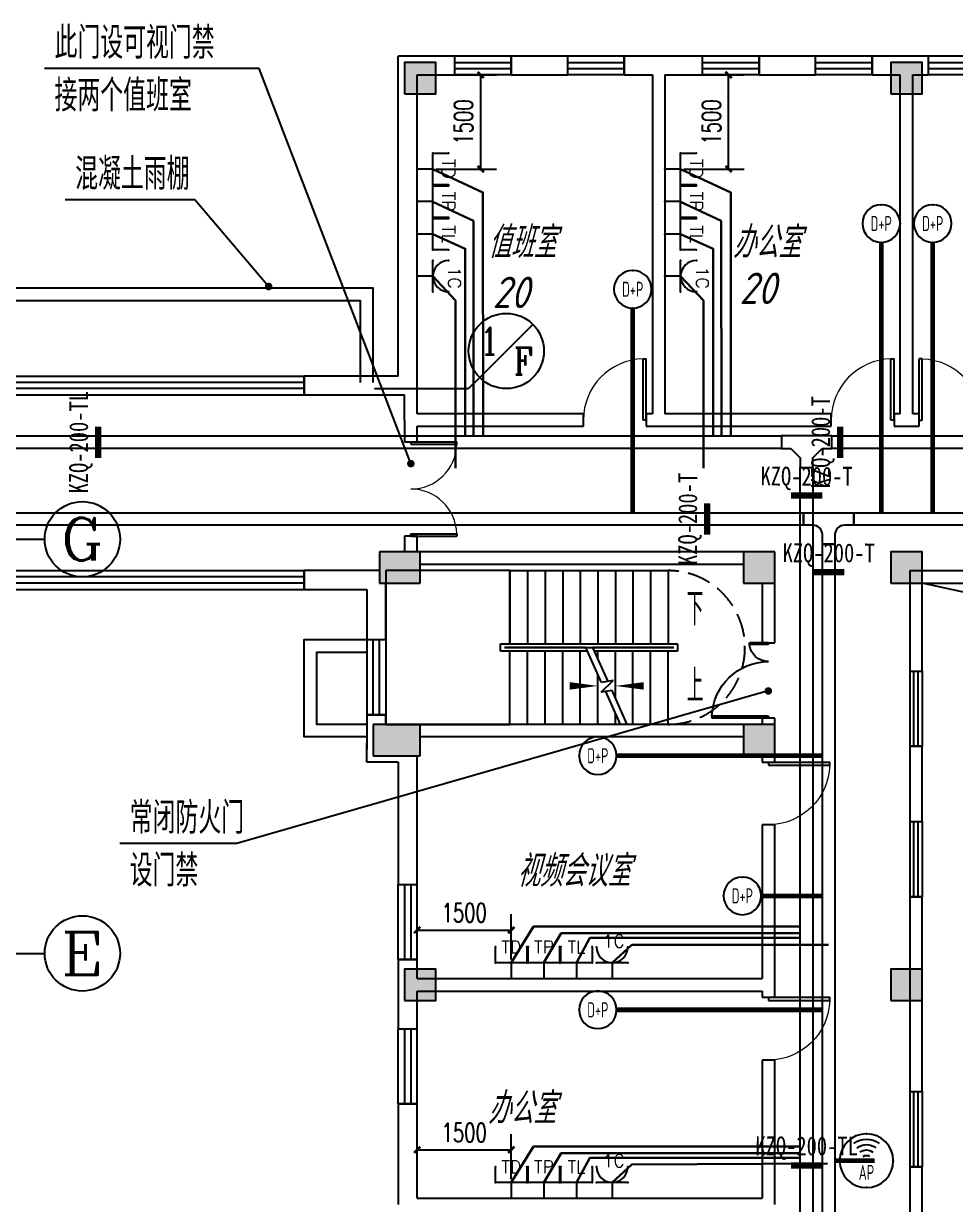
# Model space of a CAD drawing. Extents: x 1398449 to 2142961, y 256969 to 1032940.
# Drawn here: x 1628720 to 1643569, y 712369 to 731186 of the extents above; entities that cross this region are included whole.
import ezdxf
from ezdxf.enums import TextEntityAlignment as Align

# ---------------------------------------------------------------- set-up
doc = ezdxf.new("R2010")
doc.units = 0
doc.header["$LTSCALE"] = 1500
doc.header["$PDSIZE"] = 50
doc.linetypes.add('DASH', pattern=[0.35, 0.25, -0.1])
for name, color, linetype in [('1-建筑底图', 8, 'Continuous'), ('AXIS_TEXT', 7, 'Continuous'), ('CABLETRAY_PDS', 6, 'Continuous'), ('EQUIP-通讯', 3, 'Continuous'), ('TEL_DIM', 3, 'Continuous'), ('UPS电源插座', 1, 'Continuous'), ('WIRE-综合布线', 5, 'Continuous'), ('光纤点位', 3, 'Continuous'), ('内网桥架', 1, 'Continuous'), ('抗震支吊架', 2, 'Continuous'), ('红机电话', 3, 'Continuous'), ('蓝机电话', 3, 'Continuous')]:
    doc.layers.add(name, color=color, linetype=linetype)
doc.layers.add('UPS线路', color=5, linetype='Continuous', lineweight=30)
doc.layers.add('内网线路', color=1, linetype='Continuous', lineweight=30)
doc.styles.add('_TCH_AXIS', font='COMPLEX', dxfattribs={"bigfont": 'GBCBIG'})
doc.styles.add('_TCH_DIM', font='SIMPLEX', dxfattribs={"bigfont": 'GBCBIG'})
doc.styles.add('_TCH_DIM_T3', font='SIMPLEX', dxfattribs={"width": 0.705882, "bigfont": 'GBCBIG'})
doc.styles.add('_TEL_ATTDEF', font='GBENOR', dxfattribs={"width": 0.8, "height": 3, "bigfont": 'GBCBIG'})
doc.styles.add('_TEL_DIM', font='SIMPLEX', dxfattribs={"width": 0.8, "height": 3.5, "bigfont": 'HZTXT'})
doc.styles.add('A_DIM', font='simplex.shx', dxfattribs={"width": 0.7, "bigfont": 'gbcbig.shx'})
doc.styles.add('COMPLEX', font='COMPLEX')
doc.styles.add('kzcad', font='', dxfattribs={"width": 0.8})
doc.styles.get("Standard").update_dxf_attribs({"font": 'gbeitc.shx', "bigfont": 'gbcbig.shx'})
doc.styles.get('kzcad').set_extended_font_data('SimSun')
doc.linetypes.add('JIEDI', pattern='A,1.25,-0.25,0.25,-0.25,0.625,["/",Standard,S=0.6,R=0,X=0,Y=-0.3],0.625,-0.25,0.25,-0.25', length=4)
doc.dimstyles.new('_TCH_ARCH&&100', dxfattribs={"dimtxt": 297.5, "dimasz": 100, "dimexe": 250, "dimexo": 300, "dimgap": 126.25, "dimtad": 1, "dimdec": 0, "dimzin": 0, "dimdsep": 46, "dimtxsty": '_TCH_DIM_T3', "dimblk": 'ARCHTICK', "dimcen": 0.09, "dimclrt": 7, "dimazin": 2, "dimtfac": 1, "dimtdec": 0, "dimtix": 1, "dimtmove": 2, "dimatfit": 3, "dimfxl": 1, "dimtolj": 1, "dimtzin": 0, "dimarcsym": 0})

# ---------------------------------------------------------------- blocks, each defined once
blk = doc.blocks.new('$TCHSYS$WIN2D')
for p, q in [((-0.5, 0.5), (0.5, 0.5)), ((-0.5, 0.5), (-0.5, -0.5)), ((0.5, 0.5), (0.5, -0.5)), ((0.5, 0.1667), (-0.5, 0.1667)), ((0.5, -0.1667), (-0.5, -0.1667)), ((-0.5, -0.5), (0.5, -0.5))]:
    blk.add_line(p, q)
blk = doc.blocks.new('$DorLib2D$00000225')
at = {"color": 0}
for p, q in [((0.475, -0.001), (0.475, 0.752)), ((0.475, 0.752), (0.5, 0.752)), ((0.5, -0.001), (0.5, 0.752)), ((-0.5, 0), (-0.5, 0.252)), ((-0.475, 0.252), (-0.5, 0.252)), ((-0.475, 0), (-0.475, 0.252)), ((-0.475, 0), (-0.5, 0)), ((0.475, -0.001), (0.5, -0.001))]:
    blk.add_line(p, q, dxfattribs=at)
for centre, radius, start, end in [((0.505, -0.002), 0.755, 92.2493, 179.7238), ((-0.501, 0.003), 0.251, 359.7899, 84.0974)]:
    blk.add_arc(centre, radius, start, end, dxfattribs=at)
blk = doc.blocks.new('_AXISO')
blk.add_circle((0, 0), 0.5)
at = {"layer": 'AXIS_TEXT', "style": 'COMPLEX', "width": 1.041667}
blk.add_attdef('A', text='', height=0.56, dxfattribs=at).set_placement((-0.25, -0.28), (0.25, -0.28), align=Align.FIT)
blk = doc.blocks.new('$DorLib2D$00000001')
for p, q in [((0.45, 0.975), (0.5, 0.975)), ((0.45, 0), (0.45, 0.975)), ((0.5, 0), (0.5, 0.975)), ((0.5, 0), (0.45, 0))]:
    blk.add_line(p, q)
at = {"lineweight": 13}
blk.add_arc((0.475, 0), 0.975, 91.4693, 180, dxfattribs=at)
blk = doc.blocks.new('$DorLib2D$00000002')
for p, q in [((-0.5, 0), (-0.5, 0.4875)), ((-0.475, 0.4875), (-0.5, 0.4875)), ((-0.475, 0), (-0.475, 0.4875)), ((0.475, 0), (0.475, 0.4875)), ((0.475, 0.4875), (0.5, 0.4875)), ((0.5, 0), (0.5, 0.4875)), ((-0.5, 0), (-0.475, 0)), ((0.5, 0), (0.475, 0))]:
    blk.add_line(p, q)
at = {"lineweight": 13}
for centre, start, end in [((-0.4875, 0), 0, 88.53072), ((0.4875, 0), 91.46928, 180)]:
    blk.add_arc(centre, 0.4875, start, end, dxfattribs=at)
blk = doc.blocks.new('1-二层建筑底图')
at = {"layer": '1-建筑底图'}
h = blk.add_hatch(color=256, dxfattribs=at)
h.dxf.hatch_style = 1
h.paths.add_polyline_path([(1634791, 730069.3), (1635291, 730069.3), (1635291, 730569.3), (1634791, 730569.3)])
h = blk.add_hatch(color=256, dxfattribs=at)
h.dxf.hatch_style = 1
h.paths.add_polyline_path([(1642540.9, 730069.3), (1643040.9, 730069.3), (1643040.9, 730569.3), (1642540.9, 730569.3)])
for points in [[(1635041, 722269.3), (1635041, 722769.3), (1634391, 722769.3), (1634391, 722269.3)], [(1640691, 722269.3), (1640691, 722769.3), (1640191, 722769.3), (1640191, 722269.3)], [(1635041, 719519.3), (1635041, 720019.3), (1634291, 720019.3), (1634291, 719519.3)], [(1640691, 719519.3), (1640691, 720019.3), (1640191, 720019.3), (1640191, 719519.3)]]:
    blk.add_hatch(color=256, dxfattribs=at).paths.add_polyline_path(points)
h = blk.add_hatch(color=256, dxfattribs=at)
h.dxf.hatch_style = 1
h.paths.add_polyline_path([(1642540.9, 722269.3), (1643040.9, 722269.3), (1643040.9, 722769.3), (1642540.9, 722769.3)])
h = blk.add_hatch(color=256, dxfattribs=at)
h.dxf.hatch_style = 1
h.paths.add_polyline_path([(1634791, 715619.3), (1635291, 715619.3), (1635291, 716119.3), (1634791, 716119.3)])
h = blk.add_hatch(color=256, dxfattribs=at)
h.dxf.hatch_style = 1
h.paths.add_polyline_path([(1642540.9, 715619.3), (1643040.9, 715619.3), (1643040.9, 716119.3), (1642540.9, 716119.3)])
for p, q in [((1634691, 725569.3), (1634691, 730669.3)), ((1635591, 730669.3), (1634691, 730669.3)), ((1635591, 730369.3), (1635591, 730669.3)), ((1637391, 730669.3), (1636491, 730669.3)), ((1636491, 730669.3), (1636491, 730369.3)), ((1637391, 730369.3), (1637391, 730669.3)), ((1638841, 730669.3), (1638291, 730669.3)), ((1638291, 730669.3), (1638291, 730369.3)), ((1639541, 730669.3), (1638841, 730669.3)), ((1639541, 730369.3), (1639541, 730669.3)), ((1641341, 730669.3), (1640441, 730669.3)), ((1640441, 730669.3), (1640441, 730369.3)), ((1641341, 730369.3), (1641341, 730669.3)), ((1642791, 730669.3), (1642241, 730669.3)), ((1642241, 730669.3), (1642241, 730369.3)), ((1643141, 730669.3), (1642791, 730669.3)), ((1643141, 730369.3), (1643141, 730669.3)), ((1632471.3, 730469.3), (1629054.9, 730469.3)), ((1634891, 724174.8), (1632471.3, 730469.3)), ((1634991, 725469.3), (1634991, 730369.3)), ((1634991, 730369.3), (1635591, 730369.3)), ((1636491, 730369.3), (1637391, 730369.3)), ((1638291, 730369.3), (1638741, 730369.3)), ((1638741, 730369.3), (1638741, 724969.3)), ((1638941, 730369.3), (1639541, 730369.3)), ((1638941, 730369.3), (1638941, 724969.3)), ((1640441, 730369.3), (1641341, 730369.3)), ((1642241, 730369.3), (1642691, 730369.3)), ((1642691, 724969.3), (1642691, 730369.3)), ((1642891, 730369.3), (1643141, 730369.3)), ((1642891, 724969.3), (1642891, 730369.3)), ((1631448.2, 728380.3), (1629383.7, 728380.3)), ((1632624.8, 726996.4), (1631448.2, 728380.3)), ((1635988, 725545.1), (1636836.5, 726393.6)), ((1634691, 725569.3), (1633191, 725569.3)), ((1633191, 725569.3), (1633191, 725269.3)), ((1634991, 724969.3), (1634991, 725469.3)), ((1635988, 725545.1), (1635812.2, 725369.3)), ((1633191, 725269.3), (1634791, 725269.3)), ((1634312.2, 725369.3), (1635812.2, 725369.3)), ((1634791, 724869.3), (1634791, 725269.3)), ((1634791, 724869.3), (1634791, 724519.3)), ((1637641, 724969.3), (1634991, 724969.3)), ((1637641, 724769.3), (1637641, 724969.3)), ((1638741, 724969.3), (1638641, 724969.3)), ((1638641, 724969.3), (1638641, 724769.3)), ((1641591, 724969.3), (1638941, 724969.3)), ((1641591, 724769.3), (1641591, 724969.3)), ((1642691, 724969.3), (1642591, 724969.3)), ((1642591, 724969.3), (1642591, 724769.3)), ((1642991, 724969.3), (1642891, 724969.3)), ((1642991, 724769.3), (1642991, 724969.3)), ((1634991, 724769.3), (1637641, 724769.3)), ((1634991, 724519.3), (1634991, 724769.3)), ((1638641, 724769.3), (1638841, 724769.3)), ((1638841, 724769.3), (1641591, 724769.3)), ((1642591, 724769.3), (1642791, 724769.3)), ((1642791, 724769.3), (1642991, 724769.3)), ((1634791, 724519.3), (1634991, 724519.3)), ((1627555.9, 722969.3), (1629055.9, 722969.3)), ((1634991, 723019.3), (1634791, 723019.3)), ((1634791, 723019.3), (1634791, 722769.3)), ((1634991, 722769.3), (1634991, 723019.3)), ((1635041, 722769.3), (1634391, 722769.3)), ((1634391, 722769.3), (1634391, 722269.3)), ((1635041, 722269.3), (1635041, 722769.3)), ((1640191, 722769.3), (1635041, 722769.3)), ((1640691, 722769.3), (1640191, 722769.3)), ((1640191, 722769.3), (1640191, 722269.3)), ((1640691, 722269.3), (1640691, 722769.3)), ((1634391, 722469.3), (1633191, 722469.3)), ((1633191, 722469.3), (1633191, 722169.3)), ((1636471, 722469.3), (1634491, 722469.3)), ((1634491, 722469.3), (1634491, 720019.3)), ((1640191, 722569.3), (1635041, 722569.3)), ((1636471, 722469.3), (1638991, 722469.3)), ((1636471, 722469.3), (1636471, 721304.3)), ((1636471, 721304.3), (1636471, 722469.3)), ((1636751, 722469.3), (1636751, 721304.3)), ((1637031, 722469.3), (1637031, 721304.3)), ((1637311, 722469.3), (1637311, 721304.3)), ((1637591, 722469.3), (1637591, 721304.3)), ((1637871, 722469.3), (1637871, 721304.3)), ((1638151, 722469.3), (1638151, 721304.3)), ((1638431, 722469.3), (1638431, 721304.3)), ((1638711, 722469.3), (1638711, 721304.3)), ((1638991, 722469.3), (1638991, 721304.3)), ((1642840.9, 722469.3), (1642840.9, 720869.3)), ((1642840.9, 722469.3), (1650041, 722469.3)), ((1634391, 722269.3), (1635041, 722269.3)), ((1634491, 721369.3), (1634491, 722269.3)), ((1640191, 722269.3), (1640691, 722269.3)), ((1640491, 722269.3), (1640491, 721319.3)), ((1640691, 721319.3), (1640691, 722269.3)), ((1643040.9, 720869.3), (1643040.9, 722269.3)), ((1643040.9, 722269.3), (1649841, 722269.3)), ((1633191, 722169.3), (1634191, 722169.3)), ((1634191, 722169.3), (1634191, 721369.3)), ((1634191, 721369.3), (1634491, 721369.3)), ((1636321, 721184.3), (1636321, 721304.3)), ((1636321, 721304.3), (1639141, 721304.3)), ((1639141, 721304.3), (1639141, 721184.3)), ((1640491, 721319.3), (1640691, 721319.3)), ((1637708.6, 721184.3), (1636321, 721184.3)), ((1637681.8, 721244.3), (1636381, 721244.3)), ((1636381, 721244.3), (1636381, 721244.3)), ((1636381, 721244.3), (1637681.8, 721244.3)), ((1637681.8, 721244.3), (1636471, 721244.3)), ((1636471, 721244.3), (1638991, 721244.3)), ((1636471, 720019.3), (1636471, 721184.3)), ((1636471, 720019.3), (1636471, 721184.3)), ((1636751, 720019.3), (1636751, 721184.3)), ((1637031, 720019.3), (1637031, 721184.3)), ((1637311, 720019.3), (1637311, 721184.3)), ((1637591, 720019.3), (1637591, 721184.3)), ((1637931.3, 720687.4), (1637681.8, 721244.3)), ((1638991, 721244.3), (1637791.3, 721244.3)), ((1638033.5, 720703.8), (1637791.3, 721244.3)), ((1639081, 721244.3), (1637791.3, 721244.3)), ((1637791.3, 721244.3), (1639081, 721244.3)), ((1639141, 721184.3), (1637818.2, 721184.3)), ((1637871, 721066.6), (1637871, 721184.3)), ((1638151, 720441.6), (1638151, 721184.3)), ((1638431, 720019.3), (1638431, 721184.3)), ((1638711, 720019.3), (1638711, 721184.3)), ((1638991, 721244.3), (1638991, 721244.3)), ((1638991, 720019.3), (1638991, 721184.3)), ((1639081, 721244.3), (1639081, 721244.3)), ((1637871, 720019.3), (1637871, 720822)), ((1637922.6, 720529.7), (1638115.7, 720717)), ((1638115.7, 720717), (1637931.3, 720687.4)), ((1642840.9, 720869.3), (1643040.9, 720869.3)), ((1640587.9, 720551.8), (1632118.2, 718118.2)), ((1638098.8, 720558.1), (1637922.6, 720529.7)), ((1638230.6, 720019.3), (1637996.6, 720541.6)), ((1638340.2, 720019.3), (1638098.8, 720558.1)), ((1634491, 720169.3), (1634191, 720169.3)), ((1634191, 720169.3), (1634191, 719619.3)), ((1634491, 720019.3), (1634491, 720169.3)), ((1638151, 720019.3), (1638151, 720197.1)), ((1635041, 720019.3), (1634291, 720019.3)), ((1634291, 720019.3), (1634291, 719519.3)), ((1634491, 720019.3), (1636471, 720019.3)), ((1635041, 719519.3), (1635041, 720019.3)), ((1640191, 720019.3), (1635041, 720019.3)), ((1638230.6, 720019.3), (1636471, 720019.3)), ((1638991, 720019.3), (1638340.2, 720019.3)), ((1640691, 720019.3), (1640191, 720019.3)), ((1640191, 720019.3), (1640191, 719519.3)), ((1640691, 720119.3), (1640491, 720119.3)), ((1640491, 720119.3), (1640491, 720019.3)), ((1640691, 720019.3), (1640691, 720119.3)), ((1640691, 719519.3), (1640691, 720019.3)), ((1640191, 719819.3), (1635041, 719819.3)), ((1634191, 719719.3), (1634191, 719719.3)), ((1634191, 719419.3), (1634191, 719719.3)), ((1643040.9, 719669.3), (1642840.9, 719669.3)), ((1642840.9, 719669.3), (1642840.9, 718469.3)), ((1643040.9, 718469.3), (1643040.9, 719669.3)), ((1634691, 719419.3), (1634191, 719419.3)), ((1634291, 719519.3), (1635041, 719519.3)), ((1634691, 719419.3), (1634691, 717469.3)), ((1634991, 717469.3), (1634991, 719519.3)), ((1640191, 719519.3), (1640691, 719519.3)), ((1640491, 719519.3), (1640491, 719419.3)), ((1640491, 719419.3), (1640691, 719419.3)), ((1640691, 719419.3), (1640691, 719519.3)), ((1642840.9, 718469.3), (1643040.9, 718469.3)), ((1640691, 718419.3), (1640491, 718419.3)), ((1640491, 718419.3), (1640491, 715969.3)), ((1640691, 715869.3), (1640691, 718419.3)), ((1632118.2, 718118.2), (1630252.8, 718118.2)), ((1634691, 717469.3), (1634991, 717469.3)), ((1643040.9, 717269.3), (1642840.9, 717269.3)), ((1642840.9, 717269.3), (1642840.9, 714169.3)), ((1643040.9, 714169.3), (1643040.9, 717269.3)), ((1627555.9, 716369.3), (1629055.9, 716369.3)), ((1634991, 716269.3), (1634691, 716269.3)), ((1634691, 716269.3), (1634691, 715869.3)), ((1634991, 715969.3), (1634991, 716269.3)), ((1634691, 715869.3), (1634691, 715169.3)), ((1634991, 715969.3), (1640491, 715969.3)), ((1640691, 715669.3), (1640691, 715869.3)), ((1634991, 715769.3), (1640491, 715769.3)), ((1634991, 715169.3), (1634991, 715769.3)), ((1640491, 715769.3), (1640491, 715669.3)), ((1640491, 715669.3), (1640691, 715669.3)), ((1634691, 715169.3), (1634991, 715169.3)), ((1640691, 714669.3), (1640491, 714669.3)), ((1640491, 714669.3), (1640491, 712469.3)), ((1640691, 712369.3), (1640691, 714669.3)), ((1642840.9, 714169.3), (1643040.9, 714169.3)), ((1634991, 713969.3), (1634691, 713969.3)), ((1634691, 713969.3), (1634691, 712369.3)), ((1634991, 712469.3), (1634991, 713969.3)), ((1643040.9, 712969.3), (1642840.9, 712969.3)), ((1642840.9, 712969.3), (1642840.9, 711769.3)), ((1643040.9, 711769.3), (1643040.9, 712969.3)), ((1634991, 712469.3), (1640491, 712469.3))]:
    blk.add_line(p, q, dxfattribs=at)
for points in [[(1634791, 730069.3), (1635291, 730069.3), (1635291, 730569.3), (1634791, 730569.3)], [(1642540.9, 730069.3), (1643040.9, 730069.3), (1643040.9, 730569.3), (1642540.9, 730569.3)], [(1642540.9, 722269.3), (1643040.9, 722269.3), (1643040.9, 722769.3), (1642540.9, 722769.3)], [(1634791, 715619.3), (1635291, 715619.3), (1635291, 716119.3), (1634791, 716119.3)], [(1642540.9, 715619.3), (1643040.9, 715619.3), (1643040.9, 716119.3), (1642540.9, 716119.3)]]:
    blk.add_lwpolyline(points, close=True, dxfattribs=at)
for points in [[(1634291, 725469.3), (1634291, 726969.3), (1626891, 726969.3), (1626891, 725469.3)], [(1634091, 725469.3), (1634091, 726769.3), (1627091, 726769.3), (1627091, 725469.3)], [(1649841, 702369.3), (1648514.9, 721080), (1643041, 722269.3)], [(1634191, 719819.3), (1633191, 719819.3), (1633191, 721369.3), (1634191, 721369.3)], [(1634191, 720019.3), (1633391, 720019.3), (1633391, 721169.3), (1634191, 721169.3)]]:
    blk.add_lwpolyline(points, dxfattribs=at)
at = {"layer": '1-建筑底图', "const_width": 60}
for points in [[(1632644.2, 726973.5, 1), (1632605.4, 727019.2, 1)], [(1634901.7, 724146.8, 1), (1634880.2, 724202.8, 1)], [(1640616.7, 720560.1, 1), (1640559.1, 720543.5, 1)]]:
    blk.add_lwpolyline(points, format="xyb", close=True, dxfattribs=at)
at = {"layer": '1-建筑底图'}
for points in [[(1639131, 721856.8, 0, 0, 0), (1635481, 721856.8, 0, 0, 0), (1635481, 720631.8, 0, 0, 0), (1637871, 720631.8, 0, 120, 0), (1637421, 720631.8, 0, 0, 0)], [(1639131, 720631.8, 0, 0, 0), (1638151, 720631.8, 0, 120, 0), (1638601, 720631.8, 0, 0, 0)]]:
    blk.add_lwpolyline(points, format="xyseb", dxfattribs=at)
blk.add_circle((1636412.2, 725969.3), 600, dxfattribs=at)
at = {"layer": '1-建筑底图', "linetype": 'DASH'}
blk.add_arc((1638991, 721244.3), 1225, 270, 90, dxfattribs=at)
at = {"layer": '1-建筑底图'}
for name, p, xscale, yscale, zscale, rotation in [('$TCHSYS$WIN2D', (1636041, 730519.3), 900, 300, 900, 180.0000000119015), ('$TCHSYS$WIN2D', (1637841, 730519.3), 900, 300, 900, 180.0000000119015), ('$TCHSYS$WIN2D', (1639991, 730519.3), 900, 300, 900, 180.0000000121075), ('$TCHSYS$WIN2D', (1641791, 730519.3), 900, 300, 900, 180.0000000121075), ('$TCHSYS$WIN2D', (1643591, 730519.3), 900, 300, -900, 179.9999999870271), ('$DorLib2D$00000001', (1638141, 724869.3), 1000, 1000, -1000, 359.9999999110191), ('$DorLib2D$00000001', (1642091, 724869.3), 1000, 1000, 1000, 8.89809108891834e-08), ('$DorLib2D$00000001', (1643491, 724869.3), -1000, 1000, -1000, 1.116960124392108e-07), ('$TCHSYS$WIN2D', (1630741, 725419.3), -4900.000000000058, 300, -4900.000000000058, 179.9999999898613), ('$DorLib2D$00000002', (1634891, 723769.3), 1500, 1500, -1500, 270), ('$TCHSYS$WIN2D', (1630741, 722319.3), -4900.000003879715, 300, 4900.000003879715, 179.9999999207205), ('$TCHSYS$WIN2D', (1634341, 720769.3), -1200, 300, 1200, 89.9999999903032), ('$DorLib2D$00000225', (1640591, 720719.3), -1200, 1200, 199.9999999867287, 90), ('$TCHSYS$WIN2D', (1642940.9, 720269.3), -1200, 200.0000000006985, -1200, 90), ('$DorLib2D$00000001', (1640591, 718919.3), -1000, 1000, 199.9999999867287, 270), ('$TCHSYS$WIN2D', (1642940.9, 717869.3), -1200, 200.0000000006985, -1200, 90), ('$TCHSYS$WIN2D', (1634841, 716869.3), 1200, 300, -1200, 89.999999990596), ('$DorLib2D$00000001', (1640591, 715169.3), -1000, 1000, 199.9999999867287, 270), ('$TCHSYS$WIN2D', (1634841, 714569.3), 1200, 300, 1200, 89.9999999902445), ('$TCHSYS$WIN2D', (1642940.9, 713569.3), -1200, 200.0000000006985, -1200, 90)]:
    blk.add_blockref(name, p, dxfattribs=dict(at, xscale=xscale, yscale=yscale, zscale=zscale, rotation=rotation))
ref = blk.add_blockref('_AXISO', (1629655.9, 722969.3), dxfattribs=dict(at, xscale=1200, yscale=1200, zscale=1200))
ref.add_attrib('A', 'G', dxfattribs={"layer": 'AXIS_TEXT', "height": 678.8, "style": '_TCH_AXIS', "width": 1.166667}).set_placement((1629316.5, 722629.9), (1629995.3, 722629.9), align=Align.FIT)
ref = blk.add_blockref('_AXISO', (1629655.9, 716369.3), dxfattribs=dict(at, xscale=1200, yscale=1200, zscale=1200))
ref.add_attrib('A', 'E', dxfattribs={"layer": 'AXIS_TEXT', "height": 678.8, "style": '_TCH_AXIS', "width": 1.3125}).set_placement((1629316.5, 716029.9), (1629995.3, 716029.9), align=Align.FIT)
at = {"layer": '1-建筑底图', "style": '_TCH_DIM'}
for s, p in [('此门设可视门禁', (1629212.4, 730626.8)), ('接两个值班室', (1629212.4, 729786.8)), ('混凝土雨棚', (1629541.2, 728537.8)), ('常闭防火门', (1630410.3, 718275.7)), ('设门禁', (1630410.3, 717435.7))]:
    blk.add_text(s, height=506.38, dxfattribs=at).set_placement(p)
at = {"layer": '1-建筑底图'}
for s, p in [('值班室', (1636120.9, 727451.4)), ('办公室', (1640020.9, 727451.4)), ('20', (1636191.6, 726653.7)), ('20', (1640125.6, 726717.9)), ('视频会议室', (1636580.9, 717434.4)), ('办公室', (1636116.9, 713653.3))]:
    blk.add_text(s, height=500, dxfattribs=at).set_placement(p)
at = {"layer": '1-建筑底图', "style": '_TCH_AXIS'}
for s, width, p, p2 in [('1', 1.630466, (1635992.2, 725915.7), (1636292.2, 725915.7)), ('F', 0.917137, (1636532.2, 725593.7), (1636832.2, 725593.7))]:
    blk.add_text(s, height=429.3, dxfattribs=dict(at, width=width)).set_placement(p, p2, align=Align.FIT)
at = {"layer": '1-建筑底图', "style": 'A_DIM', "width": 0.7}
for s, p in [('下', (1639288.5, 721594.3)), ('上', (1639288.5, 720369.3))]:
    blk.add_text(s, height=525, dxfattribs=at).set_placement(p)
blk = doc.blocks.new('$equip_U$00000080(win7-PC-hzk)')
blk.add_circle((0, 0.5), 0.5)
for p in [(0, 0.999), (-0.5, 0.5), (0.5, 0.5)]:
    blk.add_point(p)
at = {"color": 7, "style": '_TEL_DIM', "width": 0.7}
blk.add_attdef('$TEXT$', text='', height=0.4, dxfattribs=at).set_placement((0, 0.5), align=Align.MIDDLE_CENTER)
at = {"color": 7, "style": '_TEL_DIM', "flags": 1}
for tag in ['A', 'REMARK']:
    blk.add_attdef(tag, text='', height=0.00002, dxfattribs=at).set_placement((0, 0), align=Align.MIDDLE_CENTER)
blk = doc.blocks.new('$equip_U$00000091(win7-PC-hzk)')
for radius in [0.714, 0.0272]:
    blk.add_circle((0, 0), radius)
for radius in [0.571, 0.428, 0.285, 0.143]:
    blk.add_arc((0, 0), radius, 53.7049, 126.2951)
for p in [(0, 0.714), (-0.714, 0), (0.714, 0), (0, -0.714)]:
    blk.add_point(p)
at = {"color": 7, "style": '_TEL_DIM', "flags": 1}
for tag in ['A', 'REMARK']:
    blk.add_attdef(tag, text='', height=0.00002, dxfattribs=at).set_placement((0, 0), align=Align.MIDDLE_CENTER)
at = {"color": 7, "style": '_TEL_DIM', "width": 0.7}
blk.add_attdef('$TEXT$', text='', height=0.4, dxfattribs=at).set_placement((0, -0.31), align=Align.MIDDLE_CENTER)
blk = doc.blocks.new('$equip$00001867')
for p, q in [((-0.5, 0.499), (-0.5, 0.999)), ((0.5, 0.999), (0.5, 0.499)), ((0.5, 0.499), (-0.5, 0.499)), ((0, 0.5), (0, 0))]:
    blk.add_line(p, q)
for p in [(-0.5, 0.999), (0.5, 0.999), (-0.5, 0.499), (0.5, 0.499), (0, 0)]:
    blk.add_point(p)
at = {"color": 7, "style": '_TEL_DIM'}
blk.add_attdef('$TEXT$', text='', height=0.4, dxfattribs=at).set_placement((0, 0.999), align=Align.MIDDLE_CENTER)
at = {"color": 7, "style": '_TEL_DIM', "flags": 1}
blk.add_attdef('A', text='', height=0.00002, dxfattribs=at).set_placement((0, 0), align=Align.MIDDLE_CENTER)
blk = doc.blocks.new('$equip$00002670')
for p, q in [((-0.5, 0.499), (-0.5, 0.999)), ((0.5, 0.999), (0.5, 0.499)), ((0.5, 0.499), (-0.5, 0.499)), ((0, 0.5), (0, 0))]:
    blk.add_line(p, q)
for p in [(-0.5, 0.999), (0.5, 0.999), (-0.5, 0.499), (0.5, 0.499), (0, 0)]:
    blk.add_point(p)
at = {"color": 7, "style": '_TEL_DIM'}
blk.add_attdef('$TEXT$', text='', height=0.4, dxfattribs=at).set_placement((0, 0.999), align=Align.MIDDLE_CENTER)
at = {"color": 7, "style": '_TEL_DIM', "flags": 1}
blk.add_attdef('A', text='', height=0.000025, dxfattribs=at).set_placement((0, 0), align=Align.MIDDLE_CENTER)
blk = doc.blocks.new('$equip$00002166')
for p, q in [((0.5, 0.5), (-0.5, 0.5)), ((0, 0.5), (0, 0))]:
    blk.add_line(p, q)
blk.add_arc((0, 1), 0.5, 180, 0)
for p in [(-0.5, 1), (0.5, 1), (-0.5, 0.5), (0.5, 0.5), (0, 0)]:
    blk.add_point(p)
at = {"color": 7, "style": '_TEL_DIM'}
blk.add_attdef('$TEXT$', text='', height=0.4, dxfattribs=at).set_placement((0.049, 1.191), align=Align.MIDDLE_CENTER)
at = {"color": 7, "style": '_TEL_DIM', "flags": 1}
blk.add_attdef('A', text='', height=0.00002, dxfattribs=at).set_placement((0, 0), align=Align.MIDDLE_CENTER)
blk = doc.blocks.new('_ArchTick')
at = {"color": 0, "linetype": 'ByBlock', "const_width": 0.4}
blk.add_lwpolyline([(-0.5, -0.5), (0.5, 0.5)], dxfattribs=at)
blk = doc.blocks.new('*D1190')
at = {"layer": 'Defpoints', "color": 0, "transparency": 16777216}
for p in [(1636491, 713239), (1634991, 712469), (1636491, 712469)]:
    blk.add_point(p, dxfattribs=at)
at = {"layer": 'TEL_DIM', "color": 0, "lineweight": -2, "transparency": 16777216}
for p, q in [((1634991, 712769), (1634991, 713489)), ((1636491, 712769), (1636491, 713489)), ((1634991, 713239), (1636491, 713239))]:
    blk.add_line(p, q, dxfattribs=at)
at = {"layer": 'TEL_DIM', "color": 0, "lineweight": -2, "transparency": 16777216, "xscale": 100, "yscale": 100, "zscale": 100, "rotation": 180}
blk.add_blockref('_ArchTick', (1634991, 713239), dxfattribs=at)
at = {"layer": 'TEL_DIM', "color": 0, "lineweight": -2, "transparency": 16777216, "xscale": 100, "yscale": 100, "zscale": 100}
blk.add_blockref('_ArchTick', (1636491, 713239), dxfattribs=at)
at = {"layer": 'TEL_DIM', "color": 7, "transparency": 16777216, "insert": (1635741, 713514), "char_height": 297.5, "attachment_point": 5, "style": '_TCH_DIM_T3'}
blk.add_mtext('\\A1;1500', dxfattribs=at)
blk = doc.blocks.new('*D1191')
at = {"layer": 'Defpoints', "color": 0, "transparency": 16777216}
for p in [(1636491, 716742), (1634991, 715972), (1636491, 715972)]:
    blk.add_point(p, dxfattribs=at)
at = {"layer": 'TEL_DIM', "color": 0, "lineweight": -2, "transparency": 16777216}
for p, q in [((1634991, 716272), (1634991, 716992)), ((1636491, 716272), (1636491, 716992)), ((1634991, 716742), (1636491, 716742))]:
    blk.add_line(p, q, dxfattribs=at)
at = {"layer": 'TEL_DIM', "color": 0, "lineweight": -2, "transparency": 16777216, "xscale": 100, "yscale": 100, "zscale": 100, "rotation": 180}
blk.add_blockref('_ArchTick', (1634991, 716742), dxfattribs=at)
at = {"layer": 'TEL_DIM', "color": 0, "lineweight": -2, "transparency": 16777216, "xscale": 100, "yscale": 100, "zscale": 100}
blk.add_blockref('_ArchTick', (1636491, 716742), dxfattribs=at)
at = {"layer": 'TEL_DIM', "color": 7, "transparency": 16777216, "insert": (1635741, 717017), "char_height": 297.5, "attachment_point": 5, "style": '_TCH_DIM_T3'}
blk.add_mtext('\\A1;1500', dxfattribs=at)
blk = doc.blocks.new('*D1223')
at = {"layer": 'Defpoints', "color": 0, "transparency": 16777216}
for p in [(1638941, 730369), (1639955, 730369), (1638941, 728869)]:
    blk.add_point(p, dxfattribs=at)
at = {"layer": 'TEL_DIM', "color": 0, "lineweight": -2, "transparency": 16777216}
for p, q in [((1639241, 730369), (1640205, 730369)), ((1639955, 728869), (1639955, 730369)), ((1639241, 728869), (1640205, 728869))]:
    blk.add_line(p, q, dxfattribs=at)
at = {"layer": 'TEL_DIM', "color": 0, "lineweight": -2, "transparency": 16777216, "xscale": 100, "yscale": 100, "zscale": 100}
for p, rotation in [((1639955, 730369), 90), ((1639955, 728869), 270)]:
    blk.add_blockref('_ArchTick', p, dxfattribs=dict(at, rotation=rotation))
at = {"layer": 'TEL_DIM', "color": 7, "transparency": 16777216, "insert": (1639680, 729619), "char_height": 297.5, "attachment_point": 5, "rotation": 90, "style": '_TCH_DIM_T3'}
blk.add_mtext('\\A1;1500', dxfattribs=at)
blk = doc.blocks.new('*D1224')
at = {"layer": 'Defpoints', "color": 0, "transparency": 16777216}
for p in [(1634991, 730369), (1636005, 730369), (1634991, 728869)]:
    blk.add_point(p, dxfattribs=at)
at = {"layer": 'TEL_DIM', "color": 0, "lineweight": -2, "transparency": 16777216}
for p, q in [((1635291, 730369), (1636255, 730369)), ((1636005, 728869), (1636005, 730369)), ((1635291, 728869), (1636255, 728869))]:
    blk.add_line(p, q, dxfattribs=at)
at = {"layer": 'TEL_DIM', "color": 0, "lineweight": -2, "transparency": 16777216, "xscale": 100, "yscale": 100, "zscale": 100}
for p, rotation in [((1636005, 730369), 90), ((1636005, 728869), 270)]:
    blk.add_blockref('_ArchTick', p, dxfattribs=dict(at, rotation=rotation))
at = {"layer": 'TEL_DIM', "color": 7, "transparency": 16777216, "insert": (1635730, 729619), "char_height": 297.5, "attachment_point": 5, "rotation": 90, "style": '_TCH_DIM_T3'}
blk.add_mtext('\\A1;1500', dxfattribs=at)

msp = doc.modelspace()

# ---------------------------------------------------------------- linework, layer by layer
at = {"layer": 'CABLETRAY_PDS'}
for p, q in [((1592941, 723392.6), (1641149.5, 723392.6)), ((1641149.5, 723392.6), (1641949.5, 723392.6)), ((1641149.5, 723192.6), (1641149.5, 723392.6)), ((1641149.5, 723392.6), (1641149.5, 723192.6)), ((1641949.5, 723392.6), (1641949.5, 723192.6)), ((1641949.5, 723192.6), (1641949.5, 723392.6)), ((1641949.5, 723392.6), (1651491, 723392.6)), ((1641149.5, 723192.6), (1592941, 723192.6)), ((1641299.5, 723192.6), (1641149.5, 723192.6)), ((1641949.5, 723192.6), (1641799.5, 723192.6)), ((1651491, 723192.6), (1641949.5, 723192.6)), ((1641449.5, 722892.6), (1641449.5, 723042.6)), ((1641649.5, 723042.6), (1641649.5, 722892.6)), ((1641449.5, 700502.8), (1641449.5, 722892.6)), ((1641449.5, 722892.6), (1641649.5, 722892.6)), ((1641649.5, 722892.6), (1641449.5, 722892.6)), ((1641649.5, 722892.6), (1641649.5, 700658))]:
    msp.add_line(p, q, dxfattribs=at)
for centre, start, end in [((1641299.5, 723042.6), 0, 90), ((1641799.5, 723042.6), 90, 180)]:
    msp.add_arc(centre, 150, start, end, dxfattribs=at)
at = {"layer": 'UPS线路', "lineweight": 30}
for points in [[(1635241, 727161.5), (1635604.9, 726772), (1635604.9, 724100.4)], [(1639191, 727161.5), (1639554.9, 726772), (1639554.9, 724100.4)], [(1638100, 716219.3), (1638410.2, 716504.2), (1641546.7, 716504.2)], [(1638100, 712719.3), (1638410.2, 713004.2), (1641532.6, 713021.6)]]:
    msp.add_lwpolyline(points, dxfattribs=at)
at = {"layer": 'WIRE-综合布线', "linetype": 'Continuous', "const_width": 75}
for points in [[(1642387.8, 723392.6), (1642387.8, 727700.8)], [(1643207.6, 723392.6), (1643207.6, 727700.8)], [(1638427.2, 723392.6), (1638427.2, 726652.8)], [(1641449.5, 719519.6), (1638170.7, 719519.6)], [(1641449.5, 717285.9), (1640474.1, 717285.9)], [(1641449.5, 715469.6), (1638170.7, 715469.6)], [(1642282, 713065.1), (1641649.5, 713065.1)]]:
    msp.add_lwpolyline(points, dxfattribs=at)
at = {"layer": '内网桥架'}
for p, q in [((1593710.1, 724614.8), (1640797.9, 724614.8)), ((1640797.9, 724614.8), (1640797.9, 724414.8)), ((1641597.9, 724614.8), (1640797.9, 724614.8)), ((1640797.9, 724614.8), (1640797.9, 724414.8)), ((1641597.9, 724414.8), (1641597.9, 724614.8)), ((1641597.9, 724414.8), (1641597.9, 724614.8)), ((1641597.9, 724614.8), (1651068.2, 724614.8)), ((1640797.9, 724414.8), (1593710.1, 724414.8)), ((1640797.9, 724414.8), (1640947.9, 724414.8)), ((1640947.9, 724414.8), (1641097.9, 724264.8)), ((1641297.9, 724264.8), (1641447.9, 724414.8)), ((1641447.9, 724414.8), (1641597.9, 724414.8)), ((1651068.2, 724414.8), (1641597.9, 724414.8)), ((1641097.9, 724264.8), (1641097.9, 724114.8)), ((1641097.9, 724114.8), (1641297.9, 724114.8)), ((1641097.9, 701866.2), (1641097.9, 724114.8)), ((1641097.9, 724114.8), (1641297.9, 724114.8)), ((1641297.9, 724114.8), (1641297.9, 724264.8)), ((1641297.9, 724114.8), (1641297.9, 701866.2))]:
    msp.add_line(p, q, dxfattribs=at)
at = {"layer": '内网线路'}
for points in [[(1635240.2, 728869.3), (1636040.5, 728495.6), (1636042.4, 724615.2)], [(1639190.2, 728869.3), (1639990.5, 728495.6), (1639992.4, 724615.2)], [(1635240.5, 728345.6), (1635887.7, 728042.1), (1635889.4, 724615.1)], [(1639190.5, 728345.6), (1639837.7, 728042.1), (1639839.4, 724615.1)], [(1635240.7, 727831), (1635756.9, 727599), (1635758.3, 724615)], [(1639190.7, 727831), (1639706.9, 727599), (1639708.3, 724615)], [(1636491, 716221.3), (1636846.5, 716796.5), (1641097.9, 716796.5)], [(1637011, 716221.6), (1637287.1, 716688.9), (1641097.9, 716688.9)], [(1637529.3, 716221.3), (1637744.9, 716615.4), (1641097.9, 716615.4)], [(1636491, 712718.8), (1636846.5, 713294), (1641097.9, 713294)], [(1637011, 712719.1), (1637287.1, 713186.4), (1641097.9, 713186.4)], [(1637529.3, 712718.8), (1637744.9, 713112.9), (1641097.9, 713112.9)]]:
    msp.add_lwpolyline(points, dxfattribs=at)
at = {"layer": '抗震支吊架', "color": 5, "const_width": 100}
for points in [[(1629905.9, 724264.8), (1629905.9, 724764.8)], [(1641730.8, 724264.8), (1641730.8, 724764.8)], [(1640947.9, 723664.8), (1641447.9, 723664.8)], [(1640947.9, 712990.5), (1641447.9, 712990.5)]]:
    msp.add_lwpolyline(points, dxfattribs=at)
at = {"layer": '抗震支吊架', "color": 2, "const_width": 100}
for points in [[(1639612.8, 723042.6), (1639612.8, 723542.6)], [(1641299.5, 722442.6), (1641799.5, 722442.6)]]:
    msp.add_lwpolyline(points, dxfattribs=at)

# ---------------------------------------------------------------- block references
at = {"layer": '1-建筑底图', "linetype": 'JIEDI'}
msp.add_blockref('1-二层建筑底图', (0, 0), dxfattribs=at)
at = {"layer": 'EQUIP-通讯', "linetype": 'JIEDI'}
ref = msp.add_blockref('$equip_U$00000080(win7-PC-hzk)', (1642088.1, 728000.5), dxfattribs=dict(at, xscale=-600, yscale=600, zscale=600, rotation=270))
ref.add_attrib('$TEXT$', 'D+P', dxfattribs={"layer": '0', "color": 7, "height": 240, "style": '_TEL_ATTDEF', "width": 0.7}).set_placement((1642387.8, 728000.5), align=Align.MIDDLE_CENTER)
ref = msp.add_blockref('$equip_U$00000080(win7-PC-hzk)', (1643507.3, 728000.5), dxfattribs=dict(at, xscale=-600, yscale=600, zscale=600, rotation=90))
ref.add_attrib('$TEXT$', 'D+P', dxfattribs={"layer": '0', "color": 7, "height": 240, "style": '_TEL_ATTDEF', "width": 0.7}).set_placement((1643207.6, 728000.5), align=Align.MIDDLE_CENTER)
ref = msp.add_blockref('$equip_U$00000080(win7-PC-hzk)', (1638127.5, 726952.5), dxfattribs=dict(at, xscale=-600, yscale=600, zscale=600, rotation=269.9999999999998))
ref.add_attrib('$TEXT$', 'D+P', dxfattribs={"layer": '0', "color": 7, "height": 240, "style": '_TEL_ATTDEF', "width": 0.7}).set_placement((1638427.2, 726952.5), align=Align.MIDDLE_CENTER)
ref = msp.add_blockref('$equip_U$00000080(win7-PC-hzk)', (1637871, 719219.9), dxfattribs=dict(at, xscale=-600, yscale=600, zscale=600))
ref.add_attrib('$TEXT$', 'D+P', dxfattribs={"layer": '0', "color": 7, "height": 240, "style": '_TEL_ATTDEF', "width": 0.7}).set_placement((1637871, 719519.6), align=Align.MIDDLE_CENTER)
ref = msp.add_blockref('$equip_U$00000080(win7-PC-hzk)', (1640174.4, 716986.2), dxfattribs=dict(at, xscale=-600, yscale=600, zscale=600))
ref.add_attrib('$TEXT$', 'D+P', dxfattribs={"layer": '0', "color": 7, "height": 240, "style": '_TEL_ATTDEF', "width": 0.7}).set_placement((1640174.4, 717285.9), align=Align.MIDDLE_CENTER)
ref = msp.add_blockref('$equip_U$00000080(win7-PC-hzk)', (1637871, 715169.9), dxfattribs=dict(at, xscale=-600, yscale=600, zscale=600))
ref.add_attrib('$TEXT$', 'D+P', dxfattribs={"layer": '0', "color": 7, "height": 240, "style": '_TEL_ATTDEF', "width": 0.7}).set_placement((1637871, 715469.6), align=Align.MIDDLE_CENTER)
ref = msp.add_blockref('$equip_U$00000091(win7-PC-hzk)', (1642151.8, 713065.1), dxfattribs=dict(at, xscale=-600, yscale=600, zscale=600))
ref.add_attrib('$TEXT$', 'AP', dxfattribs={"layer": '0', "color": 7, "height": 240, "style": '_TEL_ATTDEF', "width": 0.7}).set_placement((1642151.8, 712878.8), align=Align.MIDDLE_CENTER)
at = {"layer": 'UPS电源插座', "xscale": 500, "yscale": 500, "zscale": 500, "rotation": 270.0000000309972}
for p in [(1634991, 727161.5), (1638941, 727161.5)]:
    msp.add_blockref('$equip$00002166', p, dxfattribs=at).add_auto_attribs({'$TEXT$': '1C'})
at = {"layer": 'UPS电源插座', "xscale": 500, "yscale": 500, "zscale": 500}
for p in [(1638100, 715969.3), (1638100, 712469.3)]:
    msp.add_blockref('$equip$00002166', p, dxfattribs=at).add_auto_attribs({'$TEXT$': '1C'})
at = {"layer": '光纤点位', "xscale": 500, "yscale": 500, "zscale": 500, "rotation": 270}
for p in [(1634991, 728869.3), (1638941, 728869.3)]:
    msp.add_blockref('$equip$00002670', p, dxfattribs=at).add_auto_attribs({'$TEXT$': 'TD'})
at = {"layer": '光纤点位', "xscale": 500, "yscale": 500, "zscale": 500}
for p in [(1636491, 715971.8), (1636491, 712469.3)]:
    msp.add_blockref('$equip$00002670', p, dxfattribs=at).add_auto_attribs({'$TEXT$': 'TD'})
at = {"layer": '红机电话', "xscale": 500, "yscale": 500, "zscale": 500, "rotation": 270}
for p in [(1634991, 728349.3), (1638941, 728349.3)]:
    msp.add_blockref('$equip$00001867', p, dxfattribs=at).add_auto_attribs({'$TEXT$': 'TP'})
at = {"layer": '红机电话', "xscale": 500, "yscale": 500, "zscale": 500}
for p in [(1637011, 715971.8), (1637011, 712469.3)]:
    msp.add_blockref('$equip$00001867', p, dxfattribs=at).add_auto_attribs({'$TEXT$': 'TP'})
at = {"layer": '蓝机电话', "xscale": 500, "yscale": 500, "zscale": 500, "rotation": 270}
for p in [(1634991, 727831), (1638941, 727831)]:
    msp.add_blockref('$equip$00001867', p, dxfattribs=at).add_auto_attribs({'$TEXT$': 'TL'})
at = {"layer": '蓝机电话', "xscale": 500, "yscale": 500, "zscale": 500}
for p in [(1637529.3, 715971.8), (1637529.3, 712469.3)]:
    msp.add_blockref('$equip$00001867', p, dxfattribs=at).add_auto_attribs({'$TEXT$': 'TL'})

# ---------------------------------------------------------------- texts
at = {"layer": '抗震支吊架', "color": 5, "style": 'kzcad', "width": 0.8}
for s, rotation, p in [('KZQ-200-TL', 89.88539, (1629745.9, 724514.8)), ('KZQ-200-T', 89.88539, (1641570.8, 724514.8)), ('KZQ-200-T', 359.88539, (1641197.9, 723824.8)), ('KZQ-200-TL', 359.88539, (1641197.9, 713150.5))]:
    msp.add_text(s, height=300, rotation=rotation, dxfattribs=at).set_placement(p, align=Align.CENTER)
at = {"layer": '抗震支吊架', "color": 2, "style": 'kzcad', "width": 0.8}
for rotation, p in [(89.88539, (1639452.8, 723292.6)), (359.88539, (1641549.5, 722602.6))]:
    msp.add_text('KZQ-200-T', height=300, rotation=rotation, dxfattribs=at).set_placement(p, align=Align.CENTER)

# ---------------------------------------------------------------- dimensions: what is measured, and where the dimension line sits
at = {"layer": 'TEL_DIM'}
for p1, p2, distance, picture, middle in [((1634991, 728869.3), (1634991, 730369.3), -1014, '*D1224', (1635729.9, 729619.3)), ((1638941, 728869.3), (1638941, 730369.3), -1014, '*D1223', (1639679.9, 729619.3)), ((1634991, 715971.8), (1636491, 715971.8), 769.9, '*D1191', (1635741, 717016.7)), ((1634991, 712469.3), (1636491, 712469.3), 769.9, '*D1190', (1635741, 713514.2))]:
    dim = msp.add_aligned_dim(p1=p1, p2=p2, distance=distance, dimstyle='_TCH_ARCH&&100', dxfattribs=at)
    dim.commit()
    dim.dimension.update_dxf_attribs({"geometry": picture, "text_midpoint": middle})

doc.saveas('drawing.dxf')
